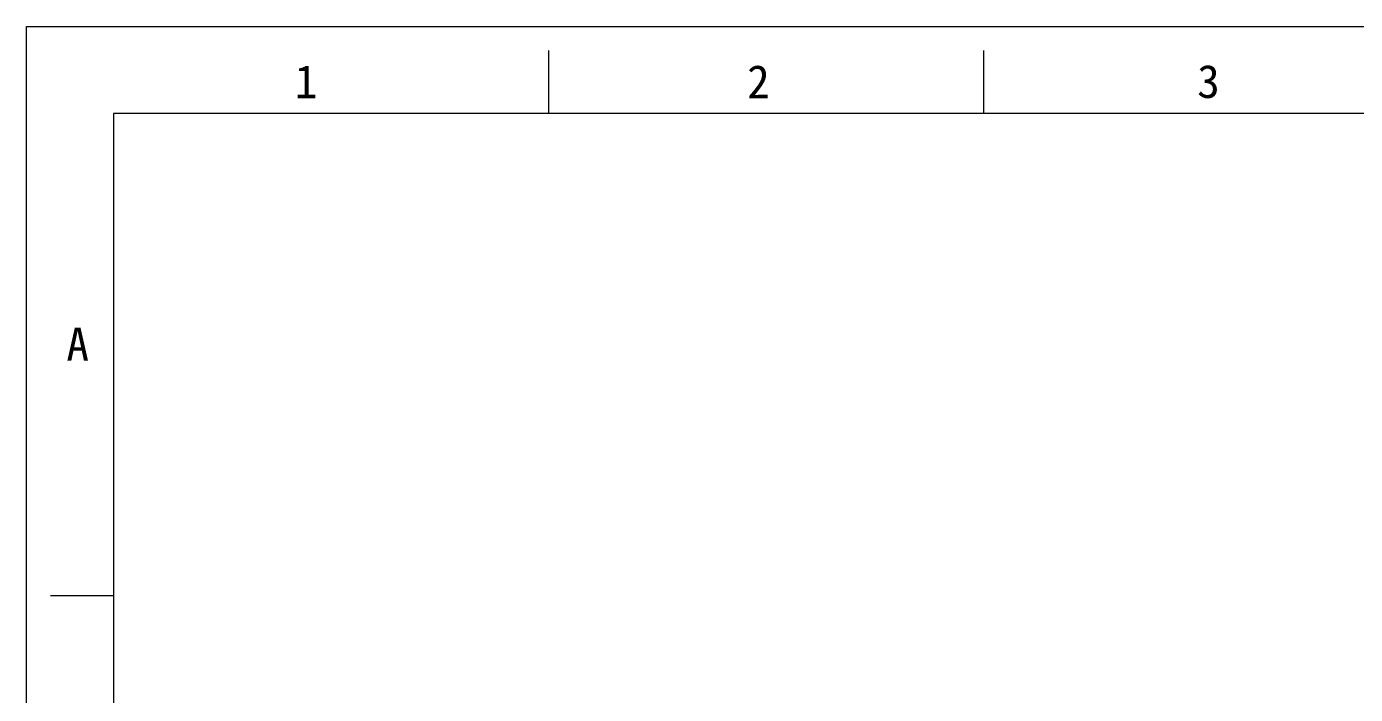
# Model space of a CAD drawing. Header units: millimetres. Extents: x 1891 to 3932, y -543 to 1323.
# Drawn here: x 3090.8 to 3396.5, y -101.6 to 52.1 of the extents above; entities that cross this region are included whole.
import ezdxf

# ---------------------------------------------------------------- set-up
doc = ezdxf.new("R2010")
doc.units = ezdxf.units.MM
doc.layers.add('FORM', color=7, linetype='Continuous', lineweight=13)

msp = doc.modelspace()

# ---------------------------------------------------------------- linework, layer by layer
at = {"layer": 'FORM', "color": 7, "linetype": 'Continuous'}
for p, q in [((3090.77, -542.59), (3090.77, 52.12)), ((3090.77, 52.12), (3931.77, 52.12)), ((3210.92, 32.09), (3210.92, 46.65)), ((3311.03, 32.09), (3311.03, 46.65)), ((3110.8, 32.09), (3110.8, -522.56)), ((3911.75, 32.09), (3110.8, 32.09)), ((3110.8, -78.84), (3096.24, -78.84))]:
    msp.add_line(p, q, dxfattribs=at)

# ---------------------------------------------------------------- texts
at = {"layer": 'FORM', "color": 7, "linetype": 'Continuous', "char_height": 7.63, "attachment_point": 5}
for s, insert in [('1', (3155.08, 39.44)), ('2', (3259.16, 39.44)), ('3', (3362.72, 39.44))]:
    msp.add_mtext_dynamic_manual_height_columns(s, width=50.0595, gutter_width=12.51, heights=[0], dxfattribs=dict(at, insert=insert))
at = {"layer": 'FORM', "insert": (3102.53, -20.96), "char_height": 7.63, "attachment_point": 5}
msp.add_mtext_dynamic_manual_height_columns('A', width=10.0119, gutter_width=12.51, heights=[0], dxfattribs=at)

doc.saveas('drawing.dxf')
